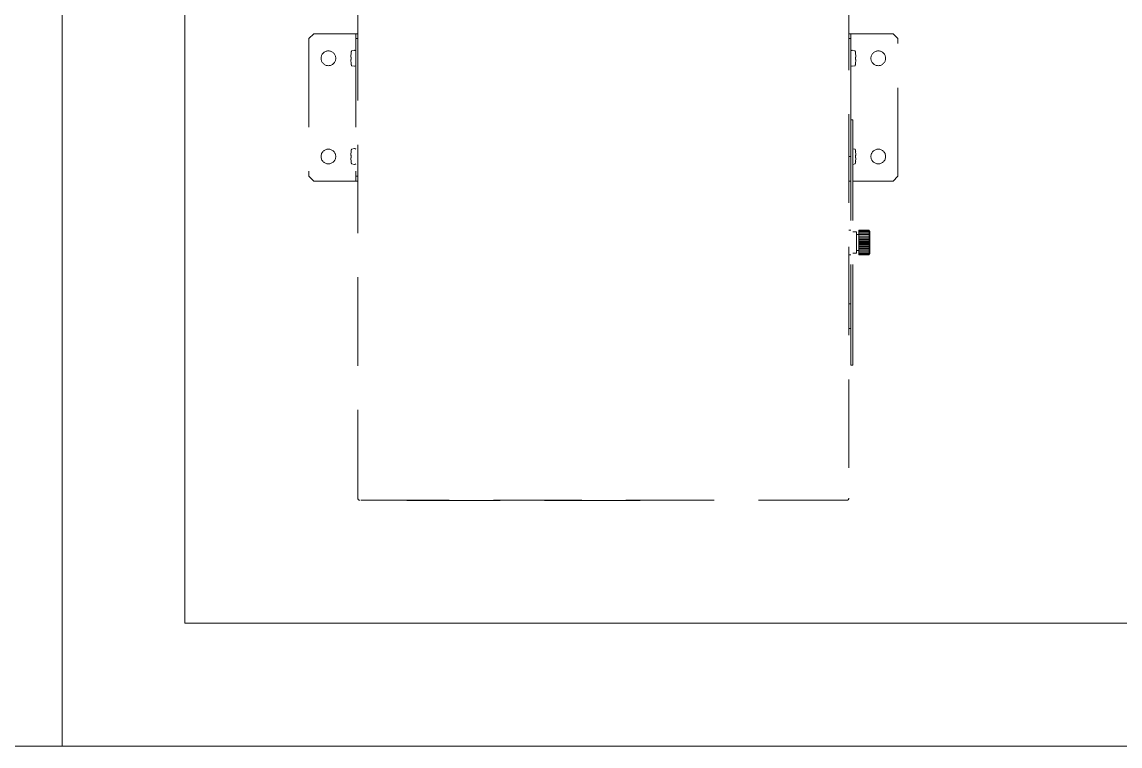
# Model space of a CAD drawing. Units: millimetres at full size. Extents: x -12803 to 120774, y -9413 to 101127.
# Drawn here: x 87238.9 to 87686.3, y 16146.4 to 16441.3 of the extents above; entities that cross this region are included whole.
import ezdxf

# ---------------------------------------------------------------- set-up
doc = ezdxf.new("R2010")
doc.units = ezdxf.units.MM
doc.header["$LTSCALE"] = 30
doc.linetypes.add('DASHED1', pattern=[1.8, 1.2, -0.6])
doc.layers.add('0-0_NoName', color=7, linetype='Continuous')
for name, color, linetype, lineweight in [('0-4_AIHO33-厨房機器隠れ線', 7, 'DASHED1', 15), ('0-5_AIHO47-厨房機器アウトライン', 7, 'Continuous', 15), ('0-6_AIHO30-厨房機器LL', 7, 'Continuous', 15), ('3-3_AIHO30-厨房機器', 7, 'Continuous', 15)]:
    doc.layers.add(name, color=color, linetype=linetype, lineweight=lineweight)

# ---------------------------------------------------------------- blocks, each defined once
blk = doc.blocks.new('グループ部品-732')
at = {"layer": '0-4_AIHO33-厨房機器隠れ線'}
for p, q in [((87375.79, 16247.31), (87375.79, 16565.71)), ((87575.79, 16565.71), (87575.79, 16247.31)), ((87357.79, 16436.51), (87355.79, 16434.51)), ((87357.79, 16436.51), (87374.98, 16436.51)), ((87374.98, 16436.51), (87374.99, 16436.51)), ((87374.99, 16434.51), (87374.99, 16436.51)), ((87374.99, 16436.51), (87375.79, 16436.51)), ((87575.79, 16436.51), (87576.59, 16436.51)), ((87593.79, 16436.51), (87576.59, 16436.51)), ((87576.59, 16436.51), (87576.59, 16436.51)), ((87576.59, 16436.51), (87576.59, 16434.51)), ((87595.79, 16434.51), (87593.79, 16436.51)), ((87355.79, 16434.51), (87355.79, 16378.51)), ((87374.99, 16434.51), (87374.99, 16378.51)), ((87375.79, 16434.51), (87374.99, 16434.51)), ((87576.59, 16434.51), (87575.79, 16434.51)), ((87576.59, 16401.51), (87576.59, 16434.51)), ((87595.79, 16378.51), (87595.79, 16434.51)), ((87372.93, 16427.59), (87373, 16428.31)), ((87373, 16426.99), (87372.93, 16427)), ((87374.45, 16429.75), (87373.25, 16429.52)), ((87374.93, 16429.54), (87374.52, 16429.75)), ((87577.06, 16429.75), (87576.64, 16429.54)), ((87578.32, 16429.52), (87577.12, 16429.75)), ((87578.57, 16428.31), (87578.64, 16427.59)), ((87578.64, 16427), (87578.57, 16426.99)), ((87578.57, 16426.99), (87578.57, 16426.03)), ((87373, 16424.71), (87372.93, 16425.43)), ((87373.25, 16423.5), (87374.45, 16423.27)), ((87374.52, 16423.28), (87374.93, 16423.48)), ((87576.64, 16423.48), (87577.06, 16423.28)), ((87577.12, 16423.27), (87578.32, 16423.5)), ((87578.57, 16426.03), (87578.64, 16426.02)), ((87578.64, 16425.43), (87578.57, 16424.71)), ((87576.59, 16401.51), (87577.39, 16401.51)), ((87576.59, 16401.51), (87576.59, 16396.51)), ((87577.39, 16401.51), (87577.39, 16396.51)), ((87576.59, 16396.51), (87576.59, 16306.51)), ((87577.39, 16396.51), (87577.39, 16306.51)), ((87372.93, 16387.59), (87373, 16388.31)), ((87373, 16386.99), (87372.93, 16387)), ((87372.93, 16386.02), (87373, 16386.03)), ((87373, 16386.03), (87373, 16386.99)), ((87374.45, 16389.75), (87373.25, 16389.52)), ((87374.93, 16389.54), (87374.52, 16389.75)), ((87575.79, 16386.51), (87576.58, 16386.51)), ((87576.58, 16386.51), (87576.59, 16386.51)), ((87578.32, 16389.52), (87577.39, 16389.7)), ((87578.57, 16388.31), (87578.64, 16387.59)), ((87578.64, 16387), (87578.57, 16386.99)), ((87578.57, 16386.99), (87578.57, 16386.03)), ((87578.57, 16386.03), (87578.64, 16386.02)), ((87373, 16384.71), (87372.93, 16385.43)), ((87373.25, 16383.5), (87374.45, 16383.27)), ((87374.52, 16383.28), (87374.93, 16383.48)), ((87577.39, 16383.32), (87578.32, 16383.5)), ((87578.64, 16385.43), (87578.57, 16384.71)), ((87355.79, 16378.51), (87357.79, 16376.51)), ((87374.99, 16378.51), (87375.79, 16378.51)), ((87374.99, 16376.51), (87374.99, 16378.51)), ((87593.79, 16376.51), (87595.79, 16378.51)), ((87357.79, 16376.51), (87374.98, 16376.51)), ((87374.98, 16376.51), (87374.99, 16376.51)), ((87375.79, 16376.51), (87374.99, 16376.51)), ((87575.79, 16376.51), (87576.58, 16376.51)), ((87576.59, 16376.51), (87576.58, 16376.51)), ((87593.79, 16376.51), (87577.39, 16376.51)), ((87576.59, 16356.51), (87575.79, 16356.51)), ((87578.89, 16355.81), (87577.39, 16355.81)), ((87578.89, 16355.81), (87578.89, 16347.21)), ((87579.89, 16354.81), (87578.89, 16354.81)), ((87579.89, 16356.43), (87579.89, 16356.51)), ((87583.89, 16356.43), (87579.89, 16356.43)), ((87579.89, 16356.43), (87579.89, 16356.21)), ((87579.89, 16355.84), (87579.89, 16356.21)), ((87583.89, 16355.84), (87579.89, 16355.84)), ((87579.89, 16355.84), (87579.89, 16355.34)), ((87579.89, 16355.34), (87583.89, 16355.34)), ((87579.89, 16354.72), (87579.89, 16355.34)), ((87583.89, 16354.72), (87579.89, 16354.72)), ((87584.39, 16356.01), (87583.89, 16356.51)), ((87584.39, 16355.99), (87583.89, 16356.43)), ((87584.39, 16355.86), (87583.89, 16356.43)), ((87583.89, 16356.21), (87584.39, 16355.86)), ((87584.39, 16355.59), (87583.89, 16355.84)), ((87584.39, 16355.2), (87583.89, 16355.84)), ((87583.89, 16355.34), (87584.39, 16354.69)), ((87583.89, 16355.34), (87584.39, 16355.2)), ((87584.39, 16354.69), (87583.89, 16354.72)), ((87584.39, 16354.09), (87583.89, 16354.72)), ((87584.39, 16355.86), (87584.39, 16355.99)), ((87584.39, 16355.59), (87584.39, 16355.86)), ((87584.39, 16355.2), (87584.39, 16355.59)), ((87584.39, 16354.69), (87584.39, 16355.2)), ((87584.39, 16354.09), (87584.39, 16354.69)), ((87579.89, 16353.41), (87579.89, 16354.01)), ((87584.39, 16353.41), (87579.89, 16353.41)), ((87579.89, 16353.22), (87579.89, 16353.41)), ((87583.89, 16353.22), (87579.89, 16353.22)), ((87579.89, 16353.22), (87579.89, 16352.67)), ((87579.89, 16351.9), (87579.89, 16352.38)), ((87584.39, 16351.9), (87579.89, 16351.9)), ((87579.89, 16351.51), (87579.89, 16351.9)), ((87583.89, 16351.51), (87579.89, 16351.51)), ((87579.89, 16351.51), (87579.89, 16351.12)), ((87584.39, 16351.12), (87579.89, 16351.12)), ((87579.89, 16351.12), (87579.89, 16350.64)), ((87584.39, 16350.35), (87579.89, 16350.35)), ((87584.39, 16353.41), (87583.89, 16353.22)), ((87584.39, 16352.67), (87583.89, 16353.22)), ((87583.89, 16352.38), (87584.39, 16352.67)), ((87584.39, 16351.9), (87583.89, 16351.51)), ((87584.39, 16351.12), (87583.89, 16351.51)), ((87583.89, 16350.64), (87584.39, 16351.12)), ((87584.39, 16350.35), (87583.89, 16349.8)), ((87584.39, 16353.41), (87584.39, 16354.09)), ((87584.39, 16352.67), (87584.39, 16353.41)), ((87584.39, 16351.9), (87584.39, 16352.67)), ((87575.79, 16346.51), (87576.59, 16346.51)), ((87577.39, 16347.21), (87578.89, 16347.21)), ((87578.89, 16348.21), (87579.89, 16348.21)), ((87583.89, 16349.8), (87579.89, 16349.8)), ((87579.89, 16349.8), (87579.89, 16349.61)), ((87579.89, 16349.61), (87579.89, 16349.01)), ((87584.39, 16349.61), (87579.89, 16349.61)), ((87579.89, 16349.01), (87583.89, 16349.01)), ((87584.39, 16348.93), (87579.89, 16348.93)), ((87583.89, 16348.3), (87579.89, 16348.3)), ((87579.89, 16348.3), (87579.89, 16347.68)), ((87579.89, 16347.68), (87583.89, 16347.68)), ((87579.89, 16347.18), (87579.89, 16347.68)), ((87583.89, 16347.18), (87579.89, 16347.18)), ((87579.89, 16347.18), (87579.89, 16346.81)), ((87579.89, 16346.81), (87583.89, 16346.81)), ((87579.89, 16346.59), (87579.89, 16346.81)), ((87583.89, 16346.59), (87579.89, 16346.59)), ((87579.89, 16346.59), (87579.89, 16346.51)), ((87579.89, 16346.51), (87583.89, 16346.51)), ((87584.39, 16349.61), (87583.89, 16349.8)), ((87583.89, 16349.01), (87584.39, 16349.61)), ((87583.89, 16349.01), (87584.39, 16348.93)), ((87584.39, 16348.93), (87583.89, 16348.3)), ((87584.39, 16348.33), (87583.89, 16348.3)), ((87583.89, 16347.68), (87584.39, 16348.33)), ((87584.39, 16347.82), (87583.89, 16347.18)), ((87583.89, 16347.68), (87584.39, 16347.82)), ((87584.39, 16347.16), (87583.89, 16346.59)), ((87583.89, 16346.81), (87584.39, 16347.16)), ((87583.89, 16346.51), (87584.39, 16347.01)), ((87575.79, 16316.51), (87576.58, 16316.51)), ((87576.59, 16316.51), (87576.58, 16316.51)), ((87577.39, 16306.51), (87577.39, 16301.51)), ((87574.99, 16246.51), (87376.59, 16246.51)), ((87395.79, 16246.41), (87395.79, 16246.51)), ((87398.79, 16246.41), (87395.79, 16246.41)), ((87487.79, 16246.41), (87398.79, 16246.41)), ((87490.79, 16246.41), (87487.79, 16246.41)), ((87490.79, 16246.41), (87490.79, 16246.51))]:
    blk.add_line(p, q, dxfattribs=at)
for points in [[(87372.93, 16427.59), (87372.93, 16427.49), (87372.92, 16427.39), (87372.92, 16427.3), (87372.91, 16427.22), (87372.91, 16427.15), (87372.92, 16427.09), (87372.92, 16427.04), (87372.92, 16427.01), (87372.93, 16427)], [(87372.93, 16426.02), (87373, 16426.03), (87373, 16426.99)], [(87578.64, 16425.43), (87578.65, 16425.53), (87578.65, 16425.63), (87578.66, 16425.72), (87578.66, 16425.8), (87578.66, 16425.88), (87578.66, 16425.94), (87578.65, 16425.98), (87578.65, 16426.01), (87578.64, 16426.02)], [(87372.93, 16387.59), (87372.93, 16387.49), (87372.92, 16387.39), (87372.92, 16387.3), (87372.91, 16387.22), (87372.91, 16387.15), (87372.92, 16387.09), (87372.92, 16387.04), (87372.92, 16387.01), (87372.93, 16387)], [(87578.64, 16385.43), (87578.65, 16385.53), (87578.65, 16385.63), (87578.66, 16385.72), (87578.66, 16385.8), (87578.66, 16385.88), (87578.66, 16385.94), (87578.65, 16385.98), (87578.65, 16386.01), (87578.64, 16386.02)], [(87579.89, 16356.51), (87583.89, 16356.51), (87584.39, 16355.99)], [(87579.89, 16356.21), (87583.89, 16356.21), (87584.39, 16355.59)], [(87579.89, 16354.72), (87579.89, 16354.09), (87579.89, 16354.01)], [(87583.89, 16354.01), (87584.39, 16354.09), (87579.89, 16354.09)], [(87579.89, 16354.01), (87583.89, 16354.01), (87584.39, 16353.41)], [(87584.39, 16352.67), (87579.89, 16352.67), (87579.89, 16352.38)], [(87579.89, 16352.38), (87583.89, 16352.38), (87584.39, 16351.9)], [(87579.89, 16350.64), (87583.89, 16350.64), (87584.39, 16350.35)], [(87579.89, 16349.8), (87579.89, 16350.35), (87579.89, 16350.64)], [(87584.39, 16347.03), (87584.39, 16347.16), (87584.39, 16347.43), (87584.39, 16347.82), (87584.39, 16348.33), (87584.39, 16348.93), (87584.39, 16349.61), (87584.39, 16350.35), (87584.39, 16351.12), (87584.39, 16351.9)], [(87579.89, 16348.3), (87579.89, 16348.93), (87579.89, 16349.01)], [(87583.89, 16346.81), (87584.39, 16347.43), (87583.89, 16347.18)], [(87583.89, 16346.51), (87584.39, 16347.03), (87583.89, 16346.59)], [(87575.79, 16326.51), (87576.58, 16326.51), (87576.59, 16326.51)], [(87576.59, 16306.51), (87576.59, 16301.51), (87577.39, 16301.51)]]:
    blk.add_lwpolyline(points, dxfattribs=at)
for centre in [(87363.79, 16426.51), (87587.79, 16426.51), (87363.79, 16386.51), (87587.79, 16386.51)]:
    blk.add_circle(centre, 3, dxfattribs=at)
for centre, radius, start, end in [((87387.89, 16426.53), 15, 168.7789, 173.1491), ((87373.27, 16429.42), 0.1, 100.8855, 168.7789), ((87374.47, 16429.66), 0.1, 63.435, 100.8855), ((87374.89, 16429.45), 0.1, 0, 63.435), ((87576.69, 16429.45), 0.1, 116.565, 180), ((87577.1, 16429.66), 0.1, 79.1145, 116.565), ((87578.3, 16429.42), 0.1, 11.2211, 79.1145), ((87563.69, 16426.53), 15, 6.8509, 11.2211), ((87575.85, 16427.29), 2.81, 353.8911, 6.1089), ((87375.72, 16425.73), 2.81, 173.8911, 186.1089), ((87387.89, 16426.5), 15, 186.8509, 191.2211), ((87373.27, 16423.6), 0.1, 191.2211, 259.1145), ((87374.47, 16423.36), 0.1, 259.1145, 296.565), ((87374.89, 16423.57), 0.1, 296.565, 0), ((87576.69, 16423.57), 0.1, 180, 243.4349), ((87577.1, 16423.36), 0.1, 243.4349, 280.8855), ((87578.3, 16423.6), 0.1, 280.8855, 348.7789), ((87563.69, 16426.5), 15, 348.7789, 353.1491), ((87375.72, 16385.73), 2.81, 173.8911, 186.1089), ((87387.89, 16386.53), 15, 168.7789, 173.1491), ((87373.27, 16389.42), 0.1, 100.8855, 168.7789), ((87374.47, 16389.66), 0.1, 63.435, 100.8855), ((87374.89, 16389.45), 0.1, 0, 63.435), ((87578.3, 16389.42), 0.1, 11.2211, 79.1145), ((87563.69, 16386.53), 15, 6.8509, 11.2211), ((87575.85, 16387.29), 2.81, 353.8911, 6.1089), ((87387.89, 16386.5), 15, 186.8509, 191.2211), ((87373.27, 16383.6), 0.1, 191.2211, 259.1145), ((87374.47, 16383.36), 0.1, 259.1145, 296.565), ((87374.89, 16383.57), 0.1, 296.565, 0), ((87578.3, 16383.6), 0.1, 280.8855, 348.7789), ((87563.69, 16386.5), 15, 348.7789, 353.1491), ((87376.59, 16247.31), 0.8, 180, 270), ((87574.99, 16247.31), 0.8, 270, 0)]:
    blk.add_arc(centre, radius, start, end, dxfattribs=at)
at = {"layer": '0-5_AIHO47-厨房機器アウトライン'}
blk.add_lwpolyline([(86505.36, 17646.41), (86505.36, 16146.41), (87255.36, 16146.41), (87255.36, 17646.41)], close=True, dxfattribs=at)
at = {"layer": '0-6_AIHO30-厨房機器LL'}
blk.add_lwpolyline([(87305.36, 16846.41), (87305.36, 16196.41), (88705.36, 16196.41), (88705.36, 16846.41)], dxfattribs=at)
at = {"layer": '3-3_AIHO30-厨房機器'}
for p, q in [((87255.36, 16896.41), (87255.36, 16146.41)), ((87255.36, 16146.41), (88755.36, 16146.41))]:
    blk.add_line(p, q, dxfattribs=at)
blk.add_lwpolyline([(86505.36, 17646.41), (86505.36, 16146.41), (87255.36, 16146.41), (87255.36, 17646.41)], close=True, dxfattribs=at)
blk = doc.blocks.new('グループ部品-763')
at = {"layer": '0-4_AIHO33-厨房機器隠れ線'}
for p, q in [((87375.79, 16247.31), (87375.79, 16565.71)), ((87575.79, 16565.71), (87575.79, 16247.31)), ((87357.79, 16436.51), (87355.79, 16434.51)), ((87357.79, 16436.51), (87374.98, 16436.51)), ((87374.98, 16436.51), (87374.99, 16436.51)), ((87374.99, 16434.51), (87374.99, 16436.51)), ((87374.99, 16436.51), (87375.79, 16436.51)), ((87575.79, 16436.51), (87576.59, 16436.51)), ((87593.79, 16436.51), (87576.59, 16436.51)), ((87576.59, 16436.51), (87576.59, 16436.51)), ((87576.59, 16436.51), (87576.59, 16434.51)), ((87595.79, 16434.51), (87593.79, 16436.51)), ((87355.79, 16434.51), (87355.79, 16378.51)), ((87374.99, 16434.51), (87374.99, 16378.51)), ((87375.79, 16434.51), (87374.99, 16434.51)), ((87576.59, 16434.51), (87575.79, 16434.51)), ((87576.59, 16401.51), (87576.59, 16434.51)), ((87595.79, 16378.51), (87595.79, 16434.51)), ((87372.93, 16427.59), (87373, 16428.31)), ((87373, 16426.99), (87372.93, 16427)), ((87374.45, 16429.75), (87373.25, 16429.52)), ((87374.93, 16429.54), (87374.52, 16429.75)), ((87577.06, 16429.75), (87576.64, 16429.54)), ((87578.32, 16429.52), (87577.12, 16429.75)), ((87578.57, 16428.31), (87578.64, 16427.59)), ((87578.64, 16427), (87578.57, 16426.99)), ((87578.57, 16426.99), (87578.57, 16426.03)), ((87373, 16424.71), (87372.93, 16425.43)), ((87373.25, 16423.5), (87374.45, 16423.27)), ((87374.52, 16423.28), (87374.93, 16423.48)), ((87576.64, 16423.48), (87577.06, 16423.28)), ((87577.12, 16423.27), (87578.32, 16423.5)), ((87578.57, 16426.03), (87578.64, 16426.02)), ((87578.64, 16425.43), (87578.57, 16424.71)), ((87576.59, 16401.51), (87577.39, 16401.51)), ((87576.59, 16401.51), (87576.59, 16396.51)), ((87577.39, 16401.51), (87577.39, 16396.51)), ((87576.59, 16396.51), (87576.59, 16306.51)), ((87577.39, 16396.51), (87577.39, 16306.51)), ((87372.93, 16387.59), (87373, 16388.31)), ((87373, 16386.99), (87372.93, 16387)), ((87372.93, 16386.02), (87373, 16386.03)), ((87373, 16386.03), (87373, 16386.99)), ((87374.45, 16389.75), (87373.25, 16389.52)), ((87374.93, 16389.54), (87374.52, 16389.75)), ((87575.79, 16386.51), (87576.58, 16386.51)), ((87576.58, 16386.51), (87576.59, 16386.51)), ((87578.32, 16389.52), (87577.39, 16389.7)), ((87578.57, 16388.31), (87578.64, 16387.59)), ((87578.64, 16387), (87578.57, 16386.99)), ((87578.57, 16386.99), (87578.57, 16386.03)), ((87578.57, 16386.03), (87578.64, 16386.02)), ((87373, 16384.71), (87372.93, 16385.43)), ((87373.25, 16383.5), (87374.45, 16383.27)), ((87374.52, 16383.28), (87374.93, 16383.48)), ((87577.39, 16383.32), (87578.32, 16383.5)), ((87578.64, 16385.43), (87578.57, 16384.71)), ((87355.79, 16378.51), (87357.79, 16376.51)), ((87374.99, 16378.51), (87375.79, 16378.51)), ((87374.99, 16376.51), (87374.99, 16378.51)), ((87593.79, 16376.51), (87595.79, 16378.51)), ((87357.79, 16376.51), (87374.98, 16376.51)), ((87374.98, 16376.51), (87374.99, 16376.51)), ((87375.79, 16376.51), (87374.99, 16376.51)), ((87575.79, 16376.51), (87576.58, 16376.51)), ((87576.59, 16376.51), (87576.58, 16376.51)), ((87593.79, 16376.51), (87577.39, 16376.51)), ((87576.59, 16356.51), (87575.79, 16356.51)), ((87578.89, 16355.81), (87577.39, 16355.81)), ((87578.89, 16355.81), (87578.89, 16347.21)), ((87579.89, 16354.81), (87578.89, 16354.81)), ((87579.89, 16356.43), (87579.89, 16356.51)), ((87583.89, 16356.43), (87579.89, 16356.43)), ((87579.89, 16356.43), (87579.89, 16356.21)), ((87579.89, 16355.84), (87579.89, 16356.21)), ((87583.89, 16355.84), (87579.89, 16355.84)), ((87579.89, 16355.84), (87579.89, 16355.34)), ((87579.89, 16355.34), (87583.89, 16355.34)), ((87579.89, 16354.72), (87579.89, 16355.34)), ((87583.89, 16354.72), (87579.89, 16354.72)), ((87584.39, 16356.01), (87583.89, 16356.51)), ((87584.39, 16355.99), (87583.89, 16356.43)), ((87584.39, 16355.86), (87583.89, 16356.43)), ((87583.89, 16356.21), (87584.39, 16355.86)), ((87584.39, 16355.59), (87583.89, 16355.84)), ((87584.39, 16355.2), (87583.89, 16355.84)), ((87583.89, 16355.34), (87584.39, 16354.69)), ((87583.89, 16355.34), (87584.39, 16355.2)), ((87584.39, 16354.69), (87583.89, 16354.72)), ((87584.39, 16354.09), (87583.89, 16354.72)), ((87584.39, 16355.86), (87584.39, 16355.99)), ((87584.39, 16355.59), (87584.39, 16355.86)), ((87584.39, 16355.2), (87584.39, 16355.59)), ((87584.39, 16354.69), (87584.39, 16355.2)), ((87584.39, 16354.09), (87584.39, 16354.69)), ((87579.89, 16353.41), (87579.89, 16354.01)), ((87584.39, 16353.41), (87579.89, 16353.41)), ((87579.89, 16353.22), (87579.89, 16353.41)), ((87583.89, 16353.22), (87579.89, 16353.22)), ((87579.89, 16353.22), (87579.89, 16352.67)), ((87579.89, 16351.9), (87579.89, 16352.38)), ((87584.39, 16351.9), (87579.89, 16351.9)), ((87579.89, 16351.51), (87579.89, 16351.9)), ((87583.89, 16351.51), (87579.89, 16351.51)), ((87579.89, 16351.51), (87579.89, 16351.12)), ((87584.39, 16351.12), (87579.89, 16351.12)), ((87579.89, 16351.12), (87579.89, 16350.64)), ((87584.39, 16350.35), (87579.89, 16350.35)), ((87584.39, 16353.41), (87583.89, 16353.22)), ((87584.39, 16352.67), (87583.89, 16353.22)), ((87583.89, 16352.38), (87584.39, 16352.67)), ((87584.39, 16351.9), (87583.89, 16351.51)), ((87584.39, 16351.12), (87583.89, 16351.51)), ((87583.89, 16350.64), (87584.39, 16351.12)), ((87584.39, 16350.35), (87583.89, 16349.8)), ((87584.39, 16353.41), (87584.39, 16354.09)), ((87584.39, 16352.67), (87584.39, 16353.41)), ((87584.39, 16351.9), (87584.39, 16352.67)), ((87575.79, 16346.51), (87576.59, 16346.51)), ((87577.39, 16347.21), (87578.89, 16347.21)), ((87578.89, 16348.21), (87579.89, 16348.21)), ((87583.89, 16349.8), (87579.89, 16349.8)), ((87579.89, 16349.8), (87579.89, 16349.61)), ((87579.89, 16349.61), (87579.89, 16349.01)), ((87584.39, 16349.61), (87579.89, 16349.61)), ((87579.89, 16349.01), (87583.89, 16349.01)), ((87584.39, 16348.93), (87579.89, 16348.93)), ((87583.89, 16348.3), (87579.89, 16348.3)), ((87579.89, 16348.3), (87579.89, 16347.68)), ((87579.89, 16347.68), (87583.89, 16347.68)), ((87579.89, 16347.18), (87579.89, 16347.68)), ((87583.89, 16347.18), (87579.89, 16347.18)), ((87579.89, 16347.18), (87579.89, 16346.81)), ((87579.89, 16346.81), (87583.89, 16346.81)), ((87579.89, 16346.59), (87579.89, 16346.81)), ((87583.89, 16346.59), (87579.89, 16346.59)), ((87579.89, 16346.59), (87579.89, 16346.51)), ((87579.89, 16346.51), (87583.89, 16346.51)), ((87584.39, 16349.61), (87583.89, 16349.8)), ((87583.89, 16349.01), (87584.39, 16349.61)), ((87583.89, 16349.01), (87584.39, 16348.93)), ((87584.39, 16348.93), (87583.89, 16348.3)), ((87584.39, 16348.33), (87583.89, 16348.3)), ((87583.89, 16347.68), (87584.39, 16348.33)), ((87584.39, 16347.82), (87583.89, 16347.18)), ((87583.89, 16347.68), (87584.39, 16347.82)), ((87584.39, 16347.16), (87583.89, 16346.59)), ((87583.89, 16346.81), (87584.39, 16347.16)), ((87583.89, 16346.51), (87584.39, 16347.01)), ((87575.79, 16316.51), (87576.58, 16316.51)), ((87576.59, 16316.51), (87576.58, 16316.51)), ((87577.39, 16306.51), (87577.39, 16301.51)), ((87574.99, 16246.51), (87376.59, 16246.51)), ((87395.79, 16246.41), (87395.79, 16246.51)), ((87398.79, 16246.41), (87395.79, 16246.41)), ((87487.79, 16246.41), (87398.79, 16246.41)), ((87490.79, 16246.41), (87487.79, 16246.41)), ((87490.79, 16246.41), (87490.79, 16246.51))]:
    blk.add_line(p, q, dxfattribs=at)
for points in [[(87372.93, 16427.59), (87372.93, 16427.49), (87372.92, 16427.39), (87372.92, 16427.3), (87372.91, 16427.22), (87372.91, 16427.15), (87372.92, 16427.09), (87372.92, 16427.04), (87372.92, 16427.01), (87372.93, 16427)], [(87372.93, 16426.02), (87373, 16426.03), (87373, 16426.99)], [(87578.64, 16425.43), (87578.65, 16425.53), (87578.65, 16425.63), (87578.66, 16425.72), (87578.66, 16425.8), (87578.66, 16425.88), (87578.66, 16425.94), (87578.65, 16425.98), (87578.65, 16426.01), (87578.64, 16426.02)], [(87372.93, 16387.59), (87372.93, 16387.49), (87372.92, 16387.39), (87372.92, 16387.3), (87372.91, 16387.22), (87372.91, 16387.15), (87372.92, 16387.09), (87372.92, 16387.04), (87372.92, 16387.01), (87372.93, 16387)], [(87578.64, 16385.43), (87578.65, 16385.53), (87578.65, 16385.63), (87578.66, 16385.72), (87578.66, 16385.8), (87578.66, 16385.88), (87578.66, 16385.94), (87578.65, 16385.98), (87578.65, 16386.01), (87578.64, 16386.02)], [(87579.89, 16356.51), (87583.89, 16356.51), (87584.39, 16355.99)], [(87579.89, 16356.21), (87583.89, 16356.21), (87584.39, 16355.59)], [(87579.89, 16354.72), (87579.89, 16354.09), (87579.89, 16354.01)], [(87583.89, 16354.01), (87584.39, 16354.09), (87579.89, 16354.09)], [(87579.89, 16354.01), (87583.89, 16354.01), (87584.39, 16353.41)], [(87584.39, 16352.67), (87579.89, 16352.67), (87579.89, 16352.38)], [(87579.89, 16352.38), (87583.89, 16352.38), (87584.39, 16351.9)], [(87579.89, 16350.64), (87583.89, 16350.64), (87584.39, 16350.35)], [(87579.89, 16349.8), (87579.89, 16350.35), (87579.89, 16350.64)], [(87584.39, 16347.03), (87584.39, 16347.16), (87584.39, 16347.43), (87584.39, 16347.82), (87584.39, 16348.33), (87584.39, 16348.93), (87584.39, 16349.61), (87584.39, 16350.35), (87584.39, 16351.12), (87584.39, 16351.9)], [(87579.89, 16348.3), (87579.89, 16348.93), (87579.89, 16349.01)], [(87583.89, 16346.81), (87584.39, 16347.43), (87583.89, 16347.18)], [(87583.89, 16346.51), (87584.39, 16347.03), (87583.89, 16346.59)], [(87575.79, 16326.51), (87576.58, 16326.51), (87576.59, 16326.51)], [(87576.59, 16306.51), (87576.59, 16301.51), (87577.39, 16301.51)]]:
    blk.add_lwpolyline(points, dxfattribs=at)
for centre in [(87363.79, 16426.51), (87587.79, 16426.51), (87363.79, 16386.51), (87587.79, 16386.51)]:
    blk.add_circle(centre, 3, dxfattribs=at)
for centre, radius, start, end in [((87387.89, 16426.53), 15, 168.7789, 173.1491), ((87373.27, 16429.42), 0.1, 100.8855, 168.7789), ((87374.47, 16429.66), 0.1, 63.435, 100.8855), ((87374.89, 16429.45), 0.1, 0, 63.435), ((87576.69, 16429.45), 0.1, 116.565, 180), ((87577.1, 16429.66), 0.1, 79.1145, 116.565), ((87578.3, 16429.42), 0.1, 11.2211, 79.1145), ((87563.69, 16426.53), 15, 6.8509, 11.2211), ((87575.85, 16427.29), 2.81, 353.8911, 6.1089), ((87375.72, 16425.73), 2.81, 173.8911, 186.1089), ((87387.89, 16426.5), 15, 186.8509, 191.2211), ((87373.27, 16423.6), 0.1, 191.2211, 259.1145), ((87374.47, 16423.36), 0.1, 259.1145, 296.565), ((87374.89, 16423.57), 0.1, 296.565, 0), ((87576.69, 16423.57), 0.1, 180, 243.4349), ((87577.1, 16423.36), 0.1, 243.4349, 280.8855), ((87578.3, 16423.6), 0.1, 280.8855, 348.7789), ((87563.69, 16426.5), 15, 348.7789, 353.1491), ((87375.72, 16385.73), 2.81, 173.8911, 186.1089), ((87387.89, 16386.53), 15, 168.7789, 173.1491), ((87373.27, 16389.42), 0.1, 100.8855, 168.7789), ((87374.47, 16389.66), 0.1, 63.435, 100.8855), ((87374.89, 16389.45), 0.1, 0, 63.435), ((87578.3, 16389.42), 0.1, 11.2211, 79.1145), ((87563.69, 16386.53), 15, 6.8509, 11.2211), ((87575.85, 16387.29), 2.81, 353.8911, 6.1089), ((87387.89, 16386.5), 15, 186.8509, 191.2211), ((87373.27, 16383.6), 0.1, 191.2211, 259.1145), ((87374.47, 16383.36), 0.1, 259.1145, 296.565), ((87374.89, 16383.57), 0.1, 296.565, 0), ((87578.3, 16383.6), 0.1, 280.8855, 348.7789), ((87563.69, 16386.5), 15, 348.7789, 353.1491), ((87376.59, 16247.31), 0.8, 180, 270), ((87574.99, 16247.31), 0.8, 270, 0)]:
    blk.add_arc(centre, radius, start, end, dxfattribs=at)
at = {"layer": '0-5_AIHO47-厨房機器アウトライン'}
blk.add_lwpolyline([(86505.36, 17646.41), (86505.36, 16146.41), (87255.36, 16146.41), (87255.36, 17646.41)], close=True, dxfattribs=at)
at = {"layer": '0-6_AIHO30-厨房機器LL'}
blk.add_lwpolyline([(87305.36, 16846.41), (87305.36, 16196.41), (88705.36, 16196.41), (88705.36, 16846.41)], dxfattribs=at)
at = {"layer": '3-3_AIHO30-厨房機器'}
for p, q in [((87255.36, 16896.41), (87255.36, 16146.41)), ((87255.36, 16146.41), (88755.36, 16146.41))]:
    blk.add_line(p, q, dxfattribs=at)
blk.add_lwpolyline([(86505.36, 17646.41), (86505.36, 16146.41), (87255.36, 16146.41), (87255.36, 17646.41)], close=True, dxfattribs=at)

msp = doc.modelspace()

# ---------------------------------------------------------------- block references
at = {"layer": '0-0_NoName'}
for name in ['グループ部品-732', 'グループ部品-763']:
    msp.add_blockref(name, (0, 0), dxfattribs=at)

doc.saveas('drawing.dxf')
